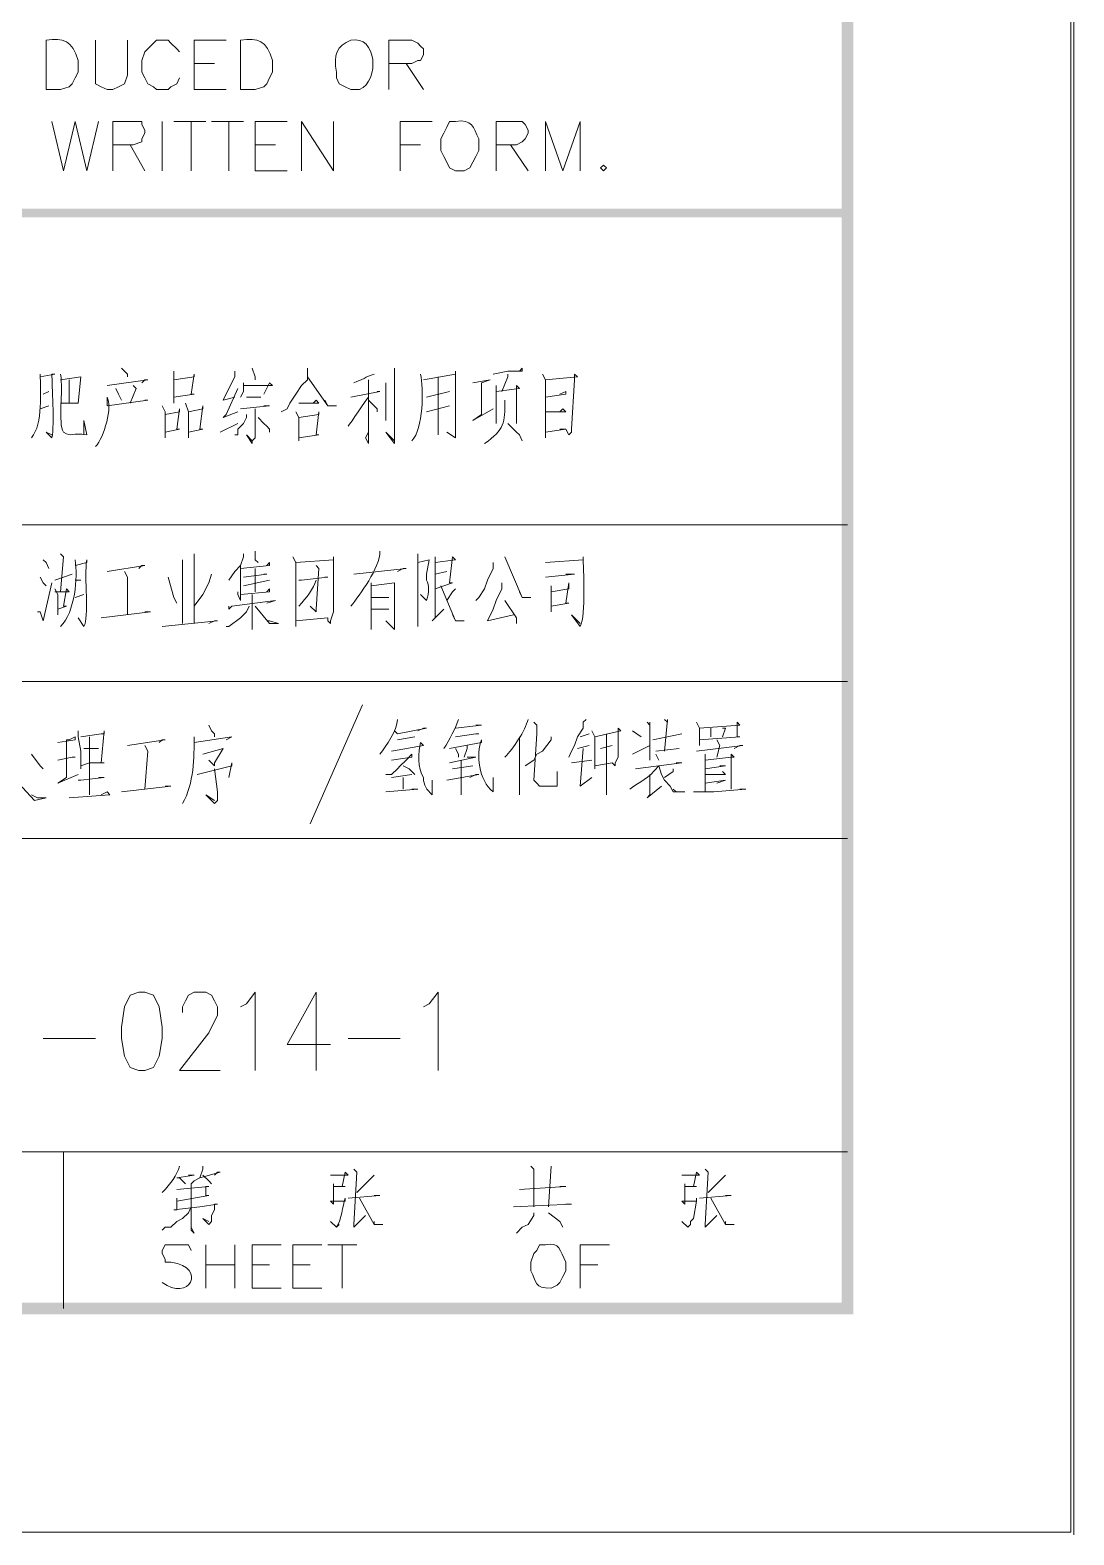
# Model space of a CAD drawing. Header units: millimetres. Extents: x 0 to 825, y 0 to 1167.
# Drawn here: x 759.8 to 824.5, y 0.1 to 93.5 of the extents above; entities that cross this region are included whole.
import ezdxf

# ---------------------------------------------------------------- set-up
doc = ezdxf.new("R2010")
doc.units = ezdxf.units.MM
doc.layers.add('1', color=7, linetype='Continuous')

msp = doc.modelspace()

# ---------------------------------------------------------------- hatches: boundary and pattern name
h = msp.add_hatch(color=0)
h.dxf.hatch_style = 2
h.paths.add_polyline_path([(810.861732, 13.821732), (810.141732, 1152.501732), (810.861732, 1153.221732)])
h = msp.add_hatch(color=0)
h.dxf.hatch_style = 2
h.paths.add_polyline_path([(810.141732, 14.541732), (810.861732, 13.821732), (810.141732, 1152.501732)])
h = msp.add_hatch(color=0)
h.dxf.hatch_style = 2
h.paths.add_polyline_path([(810.861732, 13.821732), (810.141732, 101.121732), (810.861732, 101.841732)])
h = msp.add_hatch(color=0)
h.dxf.hatch_style = 2
h.paths.add_polyline_path([(810.141732, 14.541732), (810.861732, 13.821732), (810.141732, 101.121732)])
h = msp.add_hatch(color=0)
h.dxf.hatch_style = 2
h.paths.add_polyline_path([(560.841732, 82.401732), (560.841732, 81.861732), (810.501732, 82.401732)])
h = msp.add_hatch(color=0)
h.dxf.hatch_style = 2
h.paths.add_polyline_path([(560.841732, 81.861732), (810.501732, 82.401732), (810.501732, 81.861732)])
h = msp.add_hatch(color=0)
h.dxf.hatch_style = 2
h.paths.add_polyline_path([(35.421732, 14.541732), (34.701732, 13.821732), (810.141732, 14.541732)])
h = msp.add_hatch(color=0)
h.dxf.hatch_style = 2
h.paths.add_polyline_path([(34.701732, 13.821732), (810.141732, 14.541732), (810.861732, 13.821732)])
h = msp.add_hatch(color=0)
h.dxf.hatch_style = 2
h.paths.add_polyline_path([(561.201732, 14.541732), (560.481732, 13.821732), (810.141732, 14.541732)])
h = msp.add_hatch(color=0)
h.dxf.hatch_style = 2
h.paths.add_polyline_path([(560.481732, 13.821732), (810.141732, 14.541732), (810.861732, 13.821732)])

# ---------------------------------------------------------------- linework, layer by layer
at = {"layer": '1', "color": 0, "lineweight": 9}
for points in [[(0.321732, 0.321732), (824.361732, 0.321732), (824.361732, 1166.721732), (0.321732, 1166.721732), (0.321732, 0.321732)], [(763.881732, 92.841732), (763.881732, 90.681732), (763.881732, 90.141732), (764.241732, 89.961732), (764.601732, 89.781732), (764.961732, 89.781732), (765.321732, 89.961732), (765.681732, 90.141732), (765.861732, 90.681732), (765.861732, 92.841732)], [(769.101732, 92.121732), (768.921732, 92.301732), (768.561732, 92.661732), (768.381732, 92.841732), (767.661732, 92.841732), (767.481732, 92.661732), (767.121732, 92.301732), (766.941732, 92.121732), (766.761732, 91.581732), (766.761732, 90.861732), (766.941732, 90.501732), (767.121732, 90.141732), (767.481732, 89.961732), (767.661732, 89.781732), (768.381732, 89.781732), (768.561732, 89.961732), (768.921732, 90.141732), (769.101732, 90.501732)], [(770.001732, 89.781732), (770.001732, 92.841732), (771.981732, 92.841732)], [(782.061732, 89.781732), (782.061732, 92.841732), (783.501732, 92.841732), (783.861732, 92.661732), (784.041732, 92.481732), (784.221732, 92.301732), (784.221732, 91.941732), (784.041732, 91.581732), (783.861732, 91.581732), (783.501732, 91.401732), (782.061732, 91.401732)], [(770.001732, 91.401732), (771.261732, 91.401732)], [(783.141732, 91.401732), (784.221732, 89.781732)], [(770.001732, 89.781732), (771.981732, 89.781732)], [(761.181732, 87.801732), (761.901732, 84.741732), (762.621732, 87.801732), (763.341732, 84.741732), (764.061732, 87.801732)], [(764.961732, 84.741732), (764.961732, 87.801732), (766.221732, 87.801732), (766.761732, 87.801732), (766.761732, 87.621732), (766.941732, 87.261732), (766.941732, 87.081732), (766.761732, 86.721732), (766.761732, 86.541732), (766.221732, 86.361732), (764.961732, 86.361732)], [(768.021732, 87.801732), (768.021732, 84.741732)], [(768.741732, 87.801732), (770.721732, 87.801732)], [(769.821732, 87.801732), (769.821732, 84.741732)], [(771.081732, 87.801732), (773.061732, 87.801732)], [(772.161732, 87.801732), (772.161732, 84.741732)], [(773.781732, 84.741732), (773.781732, 87.801732), (775.761732, 87.801732)], [(776.661732, 84.741732), (776.661732, 87.801732), (778.641732, 84.741732), (778.641732, 87.801732)], [(782.781732, 84.741732), (782.781732, 87.801732), (784.761732, 87.801732)], [(788.721732, 84.741732), (788.721732, 87.801732), (789.981732, 87.801732), (790.341732, 87.801732), (790.521732, 87.621732), (790.701732, 87.261732), (790.701732, 87.081732), (790.521732, 86.721732), (790.341732, 86.541732), (789.981732, 86.361732), (788.721732, 86.361732)], [(791.781732, 84.741732), (791.781732, 87.801732), (792.861732, 84.741732), (793.941732, 87.801732), (793.941732, 84.741732)], [(766.041732, 86.361732), (766.941732, 84.741732)], [(773.781732, 86.361732), (775.041732, 86.361732)], [(782.781732, 86.361732), (784.041732, 86.361732)], [(789.621732, 86.361732), (790.701732, 84.741732)], [(795.381732, 85.101732), (795.201732, 84.921732), (795.381732, 84.741732), (795.561732, 84.921732), (795.381732, 85.101732)], [(773.781732, 84.741732), (775.761732, 84.741732)], [(761.721732, 71.781732), (762.981732, 71.961732), (762.981732, 71.961732), (762.801732, 70.341732), (762.801732, 70.341732), (761.721732, 70.341732)], [(765.501732, 72.501732), (765.861732, 72.141732), (765.861732, 71.961732)], [(768.741732, 72.321732), (768.741732, 71.961732), (768.741732, 71.241732), (768.741732, 70.341732), (768.741732, 70.701732), (770.001732, 70.881732), (769.821732, 70.881732), (770.001732, 72.141732), (770.001732, 71.961732), (768.741732, 71.781732)], [(772.521732, 72.321732), (772.521732, 71.961732), (772.161732, 71.241732), (771.801732, 70.521732), (771.801732, 70.521732), (772.521732, 70.701732)], [(773.601732, 72.501732), (773.781732, 71.961732), (773.781732, 71.781732)], [(777.021732, 72.501732), (777.021732, 71.781732), (776.661732, 71.421732), (776.301732, 70.881732), (775.941732, 70.341732), (775.761732, 69.981732), (775.401732, 69.801732)], [(777.021732, 71.961732), (778.281732, 70.161732), (778.821732, 70.161732), (778.281732, 70.161732), (778.101732, 70.521732)], [(782.421732, 72.501732), (782.421732, 72.321732), (782.421732, 72.321732), (782.421732, 68.361732), (782.421732, 68.001732), (782.421732, 67.821732), (781.881732, 68.541732), (782.421732, 68.001732)], [(785.121732, 71.961732), (785.121732, 68.901732), (785.121732, 68.361732), (785.121732, 69.081732)], [(788.541732, 72.141732), (789.441732, 72.321732), (790.341732, 72.321732), (790.341732, 72.501732), (790.161732, 72.321732)], [(789.081732, 71.061732), (789.441732, 71.961732), (789.441732, 72.141732)], [(791.601732, 72.141732), (791.781732, 71.781732), (791.781732, 69.801732), (791.781732, 68.541732), (791.781732, 68.181732), (791.781732, 68.541732), (793.041732, 68.721732), (793.041732, 68.721732), (792.681732, 68.721732)], [(791.781732, 71.781732), (793.761732, 71.961732), (793.581732, 72.141732), (793.581732, 71.781732), (793.401732, 68.721732), (793.401732, 68.541732), (793.221732, 68.361732), (793.041732, 68.721732)], [(761.001732, 71.061732), (760.641732, 70.881732)], [(762.261732, 71.781732), (762.261732, 70.341732)], [(764.601732, 71.421732), (767.121732, 71.781732), (766.941732, 71.781732), (766.761732, 71.601732)], [(765.501732, 70.521732), (765.321732, 70.881732), (765.141732, 71.241732)], [(766.221732, 71.421732), (766.401732, 71.241732), (766.041732, 70.341732)], [(772.701732, 71.241732), (771.981732, 69.621732), (771.801732, 69.441732), (772.701732, 69.801732)], [(773.061732, 71.601732), (773.061732, 71.421732), (773.061732, 71.061732), (772.881732, 70.701732)], [(773.061732, 71.421732), (773.061732, 71.421732), (774.861732, 71.421732), (774.681732, 71.601732), (774.321732, 70.881732)], [(779.721732, 70.701732), (781.521732, 71.061732), (781.521732, 71.061732), (781.341732, 71.061732)], [(780.801732, 71.781732), (780.801732, 67.821732), (780.621732, 68.181732), (780.801732, 68.541732)], [(781.881732, 71.601732), (781.881732, 69.261732), (781.881732, 69.621732)], [(785.841732, 71.061732), (784.401732, 70.701732)], [(787.281732, 71.601732), (788.361732, 71.781732), (787.821732, 71.601732), (787.821732, 69.621732), (787.281732, 69.261732), (788.541732, 69.981732)], [(789.981732, 69.081732), (789.981732, 69.441732), (789.981732, 69.621732), (789.981732, 71.421732), (790.161732, 71.241732), (788.721732, 71.061732), (788.721732, 71.421732), (788.721732, 71.061732), (788.721732, 69.441732), (788.721732, 69.081732), (788.721732, 69.261732), (788.721732, 69.621732)], [(791.781732, 70.701732), (793.041732, 70.881732), (793.041732, 71.061732), (792.681732, 70.881732)], [(761.001732, 70.161732), (760.461732, 69.981732)], [(768.021732, 70.161732), (768.201732, 69.801732), (768.201732, 69.441732), (768.201732, 68.181732), (768.201732, 68.541732), (769.101732, 68.721732), (768.921732, 68.721732), (769.101732, 69.981732), (769.101732, 69.801732), (768.201732, 69.621732)], [(769.461732, 70.341732), (769.641732, 69.801732), (769.641732, 68.901732), (769.641732, 68.181732), (769.641732, 68.541732), (770.541732, 68.721732), (770.361732, 68.721732), (770.541732, 70.161732), (770.541732, 69.981732), (769.641732, 69.801732)], [(772.881732, 69.981732), (774.681732, 70.161732), (774.501732, 70.161732), (774.321732, 70.161732)], [(774.141732, 70.701732), (773.241732, 70.701732)], [(776.481732, 70.341732), (777.741732, 70.341732), (777.561732, 70.521732), (777.381732, 70.341732)], [(780.801732, 70.521732), (781.161732, 70.161732), (781.341732, 69.981732), (781.341732, 69.801732)], [(784.401732, 69.801732), (785.841732, 70.161732)], [(771.621732, 68.541732), (772.701732, 69.081732)], [(773.241732, 69.621732), (773.241732, 69.441732), (773.061732, 69.081732), (772.701732, 68.721732), (772.701732, 68.361732), (772.521732, 68.361732)], [(773.781732, 69.981732), (773.781732, 68.181732), (773.601732, 68.001732), (773.601732, 67.821732), (773.241732, 68.361732), (773.601732, 68.001732), (773.601732, 68.001732)], [(773.961732, 69.441732), (774.321732, 69.081732), (774.501732, 68.901732), (774.681732, 68.721732), (774.681732, 68.541732)], [(776.301732, 69.801732), (776.481732, 69.441732), (776.481732, 68.721732), (776.481732, 68.001732), (776.481732, 68.181732), (777.741732, 68.361732), (777.561732, 68.361732), (777.741732, 69.801732), (777.741732, 69.621732), (776.481732, 69.441732)], [(789.441732, 69.081732), (789.801732, 68.721732), (789.981732, 68.541732), (790.161732, 68.361732), (790.341732, 68.001732)], [(791.781732, 69.801732), (793.041732, 69.801732), (792.861732, 69.981732), (792.681732, 69.801732)], [(713.301732, 62.781732), (810.501732, 62.781732)], [(761.721732, 60.981732), (761.901732, 60.801732), (761.721732, 58.641732)], [(770.001732, 60.981732), (770.001732, 60.621732), (770.001732, 56.661732)], [(773.061732, 60.981732), (773.061732, 60.801732), (772.881732, 60.261732), (772.521732, 59.901732), (772.161732, 59.361732)], [(773.781732, 61.161732), (773.781732, 60.621732), (773.961732, 60.441732)], [(776.121732, 60.801732), (776.301732, 60.441732), (776.301732, 56.481732), (776.301732, 56.841732), (778.281732, 57.021732), (778.281732, 56.841732), (778.461732, 56.661732), (778.461732, 56.841732), (778.641732, 57.381732), (778.641732, 60.801732), (778.641732, 60.621732), (776.301732, 60.441732)], [(783.861732, 60.981732), (783.861732, 60.441732), (783.861732, 56.481732), (783.861732, 57.201732)], [(784.941732, 60.801732), (784.941732, 57.021732), (784.761732, 56.841732), (785.481732, 57.561732)], [(784.941732, 60.441732), (786.201732, 60.621732), (786.021732, 60.801732), (785.841732, 59.181732), (786.021732, 59.181732), (784.941732, 58.821732)], [(789.261732, 60.801732), (789.261732, 60.801732), (790.341732, 58.281732), (790.881732, 58.281732), (790.341732, 58.281732), (790.161732, 58.641732)], [(760.641732, 60.621732), (760.821732, 60.441732), (761.001732, 60.081732)], [(764.601732, 59.901732), (766.941732, 60.261732), (766.761732, 60.261732), (766.581732, 60.081732)], [(765.681732, 59.901732), (765.861732, 59.541732), (765.861732, 57.201732)], [(769.281732, 60.621732), (769.281732, 60.441732), (769.281732, 56.661732)], [(772.881732, 60.261732), (772.881732, 58.101732), (772.701732, 58.461732), (772.701732, 58.641732)], [(772.881732, 60.081732), (774.681732, 60.261732), (774.681732, 60.441732), (774.501732, 60.261732)], [(773.781732, 60.081732), (773.781732, 58.641732)], [(777.561732, 60.261732), (777.741732, 60.081732), (777.561732, 57.561732), (777.561732, 57.381732), (777.201732, 57.741732), (777.561732, 57.381732)], [(779.901732, 59.721732), (783.141732, 60.081732), (782.961732, 60.081732)], [(782.961732, 60.081732), (782.601732, 59.901732)], [(785.661732, 59.901732), (784.941732, 59.721732)], [(788.541732, 60.441732), (788.541732, 60.081732), (788.181732, 59.361732), (788.001732, 58.821732), (787.641732, 58.281732), (787.461732, 58.101732)], [(760.281732, 57.381732), (760.461732, 57.381732), (760.641732, 56.841732), (761.181732, 59.181732)], [(760.461732, 59.541732), (760.641732, 59.181732), (760.821732, 59.001732)], [(761.361732, 59.361732), (762.441732, 59.721732)], [(761.361732, 58.821732), (761.541732, 58.461732), (761.541732, 57.201732), (761.541732, 57.561732), (762.081732, 57.741732), (761.901732, 57.741732), (762.081732, 58.821732), (762.261732, 58.641732), (761.361732, 58.641732)], [(762.981732, 59.361732), (762.621732, 59.361732)], [(768.381732, 59.541732), (768.741732, 58.281732), (768.921732, 57.921732)], [(771.081732, 59.721732), (770.901732, 59.181732), (770.541732, 58.461732), (770.001732, 57.741732)], [(772.881732, 58.461732), (772.881732, 58.461732), (774.681732, 58.641732), (774.681732, 58.821732), (774.501732, 58.641732)], [(773.061732, 59.541732), (774.501732, 59.721732), (774.501732, 59.721732), (774.321732, 59.721732)], [(774.681732, 59.361732), (773.061732, 59.001732)], [(776.481732, 59.361732), (776.661732, 59.361732), (778.281732, 59.541732), (778.281732, 59.541732), (778.101732, 59.541732)], [(780.981732, 59.181732), (780.981732, 59.001732), (780.981732, 56.481732), (780.981732, 56.301732), (780.981732, 56.841732)], [(780.981732, 59.001732), (782.421732, 59.181732), (782.421732, 59.181732), (782.421732, 59.181732), (782.421732, 59.181732), (782.421732, 56.301732), (781.881732, 56.841732), (782.421732, 56.301732)], [(785.301732, 59.001732), (786.201732, 56.841732), (786.741732, 56.841732), (786.201732, 56.841732), (786.021732, 57.201732)], [(786.201732, 58.821732), (786.021732, 58.641732), (785.661732, 58.101732)], [(789.081732, 59.181732), (789.081732, 58.821732), (788.721732, 58.101732), (788.541732, 57.561732), (788.181732, 56.841732), (788.181732, 56.841732), (789.801732, 57.201732)], [(791.781732, 59.541732), (793.581732, 59.721732), (793.401732, 59.721732), (793.041732, 59.721732)], [(792.141732, 59.001732), (792.141732, 58.641732), (792.141732, 57.381732), (792.141732, 57.741732), (793.221732, 57.921732), (793.041732, 57.921732), (793.221732, 59.181732), (793.221732, 58.821732), (792.141732, 58.641732)], [(763.161732, 58.461732), (762.621732, 58.281732)], [(772.341732, 57.741732), (775.041732, 58.101732), (775.041732, 58.101732), (774.501732, 57.921732)], [(773.601732, 58.461732), (773.601732, 58.281732), (773.601732, 56.301732), (773.601732, 56.841732)], [(782.061732, 58.281732), (780.981732, 58.281732)], [(789.261732, 58.101732), (789.981732, 57.021732), (789.981732, 56.661732), (789.981732, 57.021732)], [(764.241732, 57.021732), (767.301732, 57.381732), (767.301732, 57.381732), (766.941732, 57.381732)], [(773.421732, 57.741732), (773.241732, 57.381732), (772.881732, 57.021732), (772.161732, 56.481732), (771.981732, 56.481732)], [(772.161732, 57.741732), (772.161732, 57.561732), (772.341732, 57.741732)], [(773.781732, 57.741732), (774.681732, 56.661732), (774.681732, 56.661732), (775.221732, 56.661732), (774.681732, 56.841732), (774.501732, 56.841732)], [(780.981732, 57.561732), (782.061732, 57.561732)], [(768.021732, 56.481732), (771.441732, 56.841732), (771.261732, 56.841732), (770.901732, 56.661732)], [(713.301732, 53.061732), (810.501732, 53.061732)], [(780.441732, 51.621732), (777.201732, 44.241732)], [(791.061732, 50.541732), (791.241732, 50.361732), (791.241732, 49.821732), (791.061732, 46.941732), (791.241732, 46.761732), (791.241732, 46.761732), (791.421732, 46.581732), (792.501732, 46.581732), (792.501732, 46.581732), (792.501732, 47.481732), (792.501732, 46.581732)], [(794.301732, 50.721732), (794.121732, 50.541732), (794.121732, 50.181732), (793.761732, 49.641732), (793.581732, 49.101732), (793.401732, 48.741732), (793.221732, 48.381732)], [(798.081732, 50.541732), (798.261732, 50.361732), (798.261732, 50.541732), (798.261732, 48.201732)], [(799.161732, 50.721732), (799.341732, 50.541732), (799.341732, 50.721732), (799.161732, 48.741732)], [(801.141732, 50.541732), (801.321732, 50.181732), (801.321732, 49.101732), (801.321732, 49.461732), (803.841732, 49.641732), (803.661732, 49.641732), (803.661732, 50.541732), (803.841732, 50.361732), (801.321732, 50.181732)], [(761.541732, 49.281732), (762.621732, 49.461732), (762.621732, 49.641732), (762.261732, 49.461732), (762.081732, 49.461732), (762.081732, 47.121732), (761.541732, 46.761732), (762.801732, 47.301732)], [(762.801732, 50.001732), (762.801732, 49.641732), (762.981732, 48.741732), (762.981732, 47.661732), (762.981732, 47.841732), (763.521732, 48.021732), (764.421732, 48.021732), (764.241732, 48.021732), (764.421732, 50.001732), (764.421732, 49.821732), (764.241732, 49.821732), (762.981732, 49.641732)], [(763.521732, 49.641732), (763.521732, 46.041732)], [(770.001732, 49.281732), (772.341732, 49.641732), (772.341732, 49.641732), (771.981732, 49.461732)], [(770.901732, 50.361732), (771.081732, 50.001732), (771.261732, 49.821732), (771.261732, 49.641732)], [(782.421732, 50.001732), (782.601732, 49.821732), (784.401732, 50.181732), (784.221732, 50.181732), (783.861732, 50.001732)], [(783.681732, 49.641732), (782.601732, 49.461732)], [(786.201732, 50.181732), (787.821732, 50.361732), (787.821732, 50.361732), (787.461732, 50.361732)], [(787.641732, 49.821732), (787.461732, 49.821732), (786.201732, 49.641732)], [(790.161732, 49.641732), (790.161732, 46.041732), (790.161732, 46.761732)], [(792.141732, 49.641732), (792.141732, 49.461732), (791.601732, 48.741732), (791.241732, 48.561732), (791.061732, 48.201732), (790.521732, 47.841732)], [(793.941732, 49.641732), (793.941732, 49.641732), (794.481732, 49.821732)], [(794.661732, 50.001732), (794.841732, 49.641732), (794.841732, 47.841732), (794.841732, 47.661732), (794.841732, 47.841732), (795.921732, 48.021732), (796.101732, 47.841732), (796.101732, 48.021732), (796.281732, 48.381732), (796.281732, 50.181732), (796.461732, 50.001732), (794.841732, 49.641732)], [(795.561732, 49.821732), (795.561732, 46.041732), (795.561732, 46.221732), (795.561732, 46.581732)], [(797.181732, 50.001732), (797.721732, 49.641732)], [(798.441732, 49.461732), (800.241732, 49.821732)], [(802.041732, 50.181732), (802.041732, 49.641732)], [(802.761732, 50.181732), (802.941732, 50.181732), (802.761732, 49.641732)], [(759.921732, 48.561732), (759.921732, 48.561732), (760.461732, 47.841732), (760.641732, 47.661732)], [(763.161732, 48.921732), (764.061732, 48.921732)], [(765.861732, 49.101732), (768.201732, 49.461732), (768.021732, 49.461732), (767.841732, 49.281732)], [(766.941732, 49.101732), (767.121732, 48.741732), (766.941732, 46.401732)], [(770.541732, 48.561732), (771.801732, 48.921732), (771.801732, 48.921732), (771.261732, 48.021732), (771.261732, 47.841732), (770.901732, 48.201732)], [(782.241732, 48.201732), (783.501732, 48.381732), (783.501732, 48.561732), (783.141732, 48.201732), (782.781732, 47.841732), (782.601732, 47.661732), (782.241732, 47.301732), (781.881732, 47.301732)], [(786.201732, 48.921732), (786.381732, 48.561732), (786.381732, 48.381732)], [(786.921732, 49.101732), (786.921732, 48.921732), (786.741732, 48.381732)], [(794.481732, 49.101732), (794.481732, 49.101732), (793.761732, 48.921732)], [(794.121732, 48.921732), (793.941732, 46.581732), (793.941732, 46.581732), (794.661732, 47.121732)], [(795.921732, 49.101732), (795.201732, 48.921732)], [(797.181732, 48.561732), (798.261732, 49.101732)], [(798.621732, 48.741732), (800.061732, 48.921732)], [(798.621732, 48.561732), (798.801732, 48.201732)], [(801.141732, 48.741732), (804.021732, 49.101732), (803.841732, 49.101732), (803.481732, 48.921732)], [(801.681732, 46.221732), (801.681732, 48.201732), (801.681732, 48.561732), (801.681732, 48.201732), (803.301732, 48.381732), (803.301732, 48.561732), (803.481732, 48.381732), (803.301732, 48.381732), (803.301732, 46.401732)], [(802.401732, 49.461732), (802.581732, 49.101732), (802.401732, 48.381732)], [(758.121732, 47.841732), (760.101732, 45.681732), (760.821732, 45.861732), (760.281732, 45.861732), (759.921732, 46.041732)], [(762.621732, 48.381732), (762.441732, 48.381732), (761.541732, 48.201732)], [(770.181732, 47.301732), (772.341732, 47.841732), (772.341732, 48.021732), (772.161732, 47.121732)], [(771.261732, 47.661732), (771.441732, 46.221732), (771.441732, 45.681732), (771.261732, 45.501732), (770.721732, 46.041732), (771.261732, 45.681732)], [(782.961732, 47.841732), (783.321732, 47.661732), (783.501732, 47.481732), (783.681732, 47.301732)], [(785.841732, 48.021732), (787.461732, 48.381732), (787.281732, 48.381732), (786.921732, 48.381732)], [(787.281732, 47.841732), (786.021732, 47.661732)], [(786.561732, 48.201732), (786.561732, 46.041732), (786.561732, 46.401732)], [(793.401732, 48.021732), (794.661732, 48.201732)], [(797.361732, 47.661732), (800.241732, 48.021732), (800.061732, 48.021732), (799.881732, 48.021732)], [(798.801732, 47.841732), (798.981732, 47.301732), (799.161732, 46.941732), (799.521732, 46.581732), (799.701732, 46.221732), (799.881732, 46.221732), (800.421732, 46.221732), (799.881732, 46.221732), (799.701732, 46.401732)], [(799.701732, 47.661732), (799.701732, 47.481732), (799.161732, 47.121732)], [(801.681732, 47.661732), (802.941732, 47.841732), (802.761732, 47.841732), (802.581732, 47.841732)], [(762.801732, 46.941732), (762.981732, 46.941732), (764.421732, 47.121732), (764.241732, 47.121732), (764.061732, 47.121732)], [(783.501732, 47.301732), (782.241732, 47.121732)], [(782.961732, 47.121732), (782.961732, 46.401732)], [(785.661732, 46.941732), (787.641732, 47.301732), (787.461732, 47.301732), (787.101732, 47.121732)], [(798.261732, 47.301732), (798.261732, 46.941732), (798.261732, 46.041732), (798.081732, 45.861732), (798.981732, 46.581732)], [(801.681732, 47.301732), (802.941732, 47.301732), (802.761732, 47.481732)], [(801.681732, 46.761732), (802.941732, 46.941732), (802.941732, 46.941732), (802.401732, 46.761732)], [(762.261732, 45.861732), (764.781732, 46.041732), (764.601732, 46.221732), (764.241732, 46.041732)], [(765.501732, 46.221732), (768.561732, 46.581732), (768.381732, 46.581732), (768.201732, 46.581732)], [(781.881732, 46.221732), (783.861732, 46.401732), (783.681732, 46.401732), (783.501732, 46.401732)], [(803.841732, 46.401732), (804.021732, 46.401732), (804.201732, 46.401732), (802.221732, 46.221732), (800.961732, 46.221732)], [(713.301732, 43.341732), (810.501732, 43.341732)], [(766.581732, 33.801732), (766.041732, 33.621732), (765.681732, 32.901732), (765.501732, 31.641732), (765.501732, 30.921732), (765.681732, 29.841732), (766.041732, 29.121732), (766.581732, 28.941732), (766.941732, 28.941732), (767.481732, 29.121732), (767.841732, 29.841732), (768.021732, 30.921732), (768.021732, 31.641732), (767.841732, 32.901732), (767.481732, 33.621732), (766.941732, 33.801732), (766.581732, 33.801732)], [(769.281732, 32.541732), (769.281732, 32.901732), (769.461732, 33.261732), (769.641732, 33.621732), (770.001732, 33.801732), (770.721732, 33.801732), (771.081732, 33.621732), (771.261732, 33.261732), (771.441732, 32.901732), (771.441732, 32.361732), (771.261732, 32.001732), (770.901732, 31.281732), (769.101732, 28.941732), (771.621732, 28.941732)], [(772.881732, 32.901732), (773.241732, 33.081732), (773.781732, 33.801732), (773.781732, 28.941732)], [(777.561732, 33.801732), (775.761732, 30.561732), (778.461732, 30.561732)], [(777.561732, 33.801732), (777.561732, 28.941732)], [(784.221732, 32.901732), (784.581732, 33.081732), (785.121732, 33.801732), (785.121732, 28.941732)], [(760.641732, 30.921732), (763.881732, 30.921732)], [(779.541732, 30.921732), (782.781732, 30.921732)], [(560.841732, 23.901732), (810.501732, 23.901732)], [(761.901732, 14.181732), (761.901732, 23.901732)], [(792.141732, 23.001732), (791.961732, 20.481732)], [(801.861732, 22.641732), (801.681732, 22.821732)], [(770.721732, 18.141732), (770.721732, 15.441732)], [(772.521732, 18.141732), (772.521732, 15.441732)], [(773.601732, 15.441732), (773.601732, 18.141732), (775.401732, 18.141732)], [(776.121732, 15.441732), (776.121732, 18.141732), (777.921732, 18.141732)], [(778.281732, 18.141732), (780.081732, 18.141732)], [(779.181732, 18.141732), (779.181732, 15.441732)], [(793.941732, 15.441732), (793.941732, 18.141732), (795.741732, 18.141732)], [(770.721732, 16.881732), (772.521732, 16.881732)], [(773.601732, 16.881732), (774.681732, 16.881732)], [(776.121732, 16.881732), (777.201732, 16.881732)], [(793.941732, 16.881732), (795.021732, 16.881732)], [(773.601732, 15.441732), (775.401732, 15.441732)], [(776.121732, 15.441732), (777.921732, 15.441732)], [(824.361732, 0.321732), (824.361732, 0.321732)]]:
    msp.add_lwpolyline(points, dxfattribs=at)
at = {"layer": '1', "color": 30, "lineweight": 9}
msp.add_lwpolyline([(824.541732, 0.141732), (824.541732, 1166.901732)], dxfattribs=at)
at = {"layer": '1', "color": 0, "lineweight": 5}
for points in [[(770.001732, 22.461732), (769.641732, 22.461732), (770.001732, 22.461732), (768.921732, 22.281732), (769.101732, 22.281732), (769.461732, 21.921732), (769.461732, 21.921732)], [(769.821732, 19.401732), (769.821732, 19.041732), (770.001732, 18.861732), (769.821732, 19.221732), (769.821732, 21.921732), (770.001732, 22.101732), (770.361732, 22.281732), (770.541732, 22.821732), (770.541732, 23.001732)], [(771.261732, 22.461732), (771.441732, 22.641732), (771.621732, 22.641732), (770.361732, 22.281732)], [(770.541732, 22.461732), (770.901732, 22.101732), (771.081732, 21.921732)], [(780.081732, 22.641732), (780.081732, 22.641732), (780.081732, 22.641732), (779.901732, 22.821732)], [(780.081732, 22.641732), (779.901732, 19.401732), (779.901732, 19.221732), (780.621732, 19.941732)], [(780.081732, 21.381732), (781.161732, 22.461732), (781.161732, 22.461732)], [(791.061732, 20.481732), (791.061732, 22.821732), (790.881732, 23.001732)], [(800.781732, 19.581732), (800.781732, 19.401732), (800.781732, 19.581732), (800.961732, 19.761732), (801.141732, 20.841732), (801.141732, 21.021732), (801.141732, 20.841732), (800.241732, 20.841732), (800.421732, 20.661732), (800.421732, 21.561732), (800.421732, 21.921732), (800.421732, 21.741732), (801.141732, 21.741732), (800.961732, 21.741732), (801.141732, 22.641732), (801.321732, 22.461732), (800.241732, 22.461732)], [(801.861732, 22.641732), (801.861732, 22.641732), (801.681732, 19.401732), (801.681732, 19.221732), (802.401732, 19.941732)], [(801.861732, 21.381732), (802.941732, 22.461732), (802.941732, 22.461732)], [(768.921732, 21.561732), (770.901732, 21.741732), (770.721732, 21.741732), (770.721732, 21.201732), (770.901732, 21.201732), (768.921732, 20.841732), (768.921732, 21.021732), (768.921732, 20.841732), (768.921732, 20.301732), (768.921732, 20.301732), (768.741732, 20.301732), (770.361732, 20.481732), (771.441732, 20.661732), (771.261732, 20.661732), (771.261732, 20.301732), (771.081732, 19.941732), (771.081732, 19.581732), (770.901732, 19.401732), (770.541732, 19.761732), (770.901732, 19.581732)], [(790.161732, 21.561732), (793.041732, 21.741732), (792.861732, 21.741732), (792.681732, 21.741732)], [(779.541732, 21.021732), (781.521732, 21.201732), (781.341732, 21.201732), (781.161732, 21.201732)], [(781.161732, 19.581732), (781.161732, 19.401732), (781.701732, 19.401732), (781.161732, 19.401732), (780.261732, 21.021732)], [(793.041732, 20.661732), (793.221732, 20.661732), (793.401732, 20.661732), (789.801732, 20.481732)], [(801.321732, 21.021732), (803.301732, 21.201732), (803.121732, 21.201732), (802.941732, 21.201732)], [(802.941732, 19.581732), (802.941732, 19.401732), (803.481732, 19.401732), (802.941732, 19.401732), (802.041732, 21.021732)], [(769.821732, 20.481732), (769.641732, 20.121732), (769.281732, 19.761732), (768.921732, 19.581732), (768.561732, 19.221732), (768.201732, 19.221732), (768.021732, 19.041732)], [(790.701732, 19.401732), (791.061732, 19.941732), (791.061732, 20.121732)], [(791.961732, 20.121732), (792.681732, 19.581732), (792.861732, 19.221732)], [(790.701732, 19.401732), (790.341732, 19.221732), (789.981732, 18.861732)], [(800.241732, 19.581732), (800.601732, 19.221732), (800.781732, 19.401732), (800.601732, 19.221732), (800.241732, 19.581732)]]:
    msp.add_lwpolyline(points, dxfattribs=at)
at = {"layer": '1', "color": 0, "lineweight": 9}
for points, knots in [([(760.821732, 89.781732), (760.821732, 89.781732), (760.821732, 92.841732), (760.821732, 92.841732), (761.901732, 93.021732), (762.441732, 92.841732), (762.801732, 91.581732), (762.801732, 91.581732), (762.801732, 90.861732), (762.801732, 90.861732), (762.801732, 90.861732), (762.621732, 90.501732), (762.621732, 90.501732), (762.621732, 90.501732), (762.441732, 90.141732), (762.441732, 90.141732), (762.441732, 90.141732), (762.261732, 89.961732), (762.261732, 89.961732), (762.261732, 89.961732), (761.721732, 89.781732), (761.721732, 89.781732), (761.721732, 89.781732), (760.821732, 89.781732), (760.821732, 89.781732)], [0, 0, 0, 0, 1, 1, 1, 2, 2, 2, 3, 3, 3, 4, 4, 4, 5, 5, 5, 6, 6, 6, 7, 7, 7, 8, 8, 8, 8]), ([(772.881732, 89.781732), (772.881732, 89.781732), (772.881732, 92.841732), (772.881732, 92.841732), (773.961732, 93.021732), (774.501732, 92.841732), (774.861732, 91.581732), (774.861732, 91.581732), (774.861732, 90.861732), (774.861732, 90.861732), (774.861732, 90.861732), (774.681732, 90.501732), (774.681732, 90.501732), (774.681732, 90.501732), (774.501732, 90.141732), (774.501732, 90.141732), (774.501732, 90.141732), (774.321732, 89.961732), (774.321732, 89.961732), (774.321732, 89.961732), (773.781732, 89.781732), (773.781732, 89.781732), (773.781732, 89.781732), (772.881732, 89.781732), (772.881732, 89.781732)], [0, 0, 0, 0, 1, 1, 1, 2, 2, 2, 3, 3, 3, 4, 4, 4, 5, 5, 5, 6, 6, 6, 7, 7, 7, 8, 8, 8, 8]), ([(779.721732, 92.841732), (778.821732, 92.481732), (778.641732, 91.941732), (778.821732, 90.861732), (778.821732, 90.861732), (778.821732, 90.501732), (778.821732, 90.501732), (778.821732, 90.501732), (779.001732, 90.141732), (779.001732, 90.141732), (779.001732, 90.141732), (779.361732, 89.961732), (779.361732, 89.961732), (779.361732, 89.961732), (779.721732, 89.781732), (779.721732, 89.781732), (779.721732, 89.781732), (780.261732, 89.781732), (780.261732, 89.781732), (781.521732, 90.321732), (781.341732, 93.201732), (779.721732, 92.841732)], [0, 0, 0, 0, 1, 1, 1, 2, 2, 2, 3, 3, 3, 4, 4, 4, 5, 5, 5, 6, 6, 6, 7, 7, 7, 7]), ([(786.201732, 87.801732), (786.201732, 87.801732), (785.841732, 87.801732), (785.841732, 87.801732), (785.841732, 87.801732), (785.661732, 87.441732), (785.661732, 87.441732), (785.661732, 87.441732), (785.481732, 87.081732), (785.481732, 87.081732), (785.481732, 87.081732), (785.301732, 86.721732), (785.301732, 86.721732), (785.301732, 86.721732), (785.301732, 86.001732), (785.301732, 86.001732), (785.301732, 86.001732), (785.481732, 85.641732), (785.481732, 85.641732), (785.481732, 85.641732), (785.661732, 85.281732), (785.661732, 85.281732), (785.661732, 85.281732), (785.841732, 84.921732), (785.841732, 84.921732), (785.841732, 84.921732), (786.201732, 84.741732), (786.201732, 84.741732), (786.201732, 84.741732), (786.741732, 84.741732), (786.741732, 84.741732), (786.741732, 84.741732), (787.101732, 84.921732), (787.101732, 84.921732), (787.101732, 84.921732), (787.281732, 85.281732), (787.281732, 85.281732), (787.281732, 85.281732), (787.461732, 85.641732), (787.461732, 85.641732), (787.461732, 85.641732), (787.641732, 86.001732), (787.641732, 86.001732), (787.641732, 86.001732), (787.641732, 86.721732), (787.641732, 86.721732), (787.281732, 87.441732), (787.281732, 87.981732), (786.201732, 87.801732)], [0, 0, 0, 0, 1, 1, 1, 2, 2, 2, 3, 3, 3, 4, 4, 4, 5, 5, 5, 6, 6, 6, 7, 7, 7, 8, 8, 8, 9, 9, 9, 10, 10, 10, 11, 11, 11, 12, 12, 12, 13, 13, 13, 14, 14, 14, 15, 15, 15, 16, 16, 16, 16]), ([(760.461732, 71.961732), (760.461732, 71.961732), (761.361732, 72.141732), (761.361732, 72.141732), (761.361732, 72.141732), (761.181732, 72.141732), (761.181732, 72.141732), (761.181732, 71.421732), (761.361732, 69.081732), (761.181732, 68.181732), (761.181732, 68.181732), (760.821732, 68.541732), (760.821732, 68.541732), (760.821732, 68.541732), (761.181732, 68.361732), (761.181732, 68.361732), (761.181732, 68.361732), (761.181732, 68.361732), (761.181732, 68.361732)], [0, 0, 0, 0, 1, 1, 1, 2, 2, 2, 3, 3, 3, 4, 4, 4, 5, 5, 5, 6, 6, 6, 6]), ([(761.721732, 72.141732), (761.901732, 71.061732), (761.541732, 69.081732), (761.901732, 68.541732), (762.441732, 68.181732), (762.441732, 68.541732), (763.341732, 68.361732), (763.341732, 68.361732), (763.161732, 69.261732), (763.161732, 69.261732), (763.161732, 69.261732), (763.161732, 68.361732), (763.161732, 68.361732)], [0, 0, 0, 0, 1, 1, 1, 2, 2, 2, 3, 3, 3, 4, 4, 4, 4]), ([(784.221732, 71.781732), (784.221732, 71.781732), (786.201732, 72.141732), (786.201732, 72.141732), (786.201732, 72.141732), (786.201732, 72.321732), (786.201732, 72.321732), (786.201732, 70.881732), (786.201732, 69.621732), (786.201732, 68.181732), (786.201732, 68.181732), (785.661732, 68.541732), (785.661732, 68.541732), (785.661732, 68.541732), (786.201732, 68.181732), (786.201732, 68.181732)], [0, 0, 0, 0, 1, 1, 1, 2, 2, 2, 3, 3, 3, 4, 4, 4, 5, 5, 5, 5]), ([(766.941732, 70.521732), (766.941732, 70.521732), (767.121732, 70.521732), (767.121732, 70.521732), (767.121732, 70.521732), (767.121732, 70.521732), (767.121732, 70.521732), (767.121732, 70.521732), (764.601732, 70.161732), (764.601732, 70.161732), (764.601732, 70.161732), (764.601732, 70.341732), (764.601732, 70.341732), (764.601732, 70.341732), (764.601732, 70.701732), (764.601732, 70.701732), (764.961732, 70.161732), (764.421732, 68.181732), (763.881732, 67.641732)], [0, 0, 0, 0, 1, 1, 1, 2, 2, 2, 3, 3, 3, 4, 4, 4, 5, 5, 5, 6, 6, 6, 6]), ([(791.781732, 60.441732), (791.781732, 60.441732), (794.121732, 60.621732), (794.121732, 60.621732), (794.121732, 60.621732), (794.121732, 60.801732), (794.121732, 60.801732), (794.121732, 60.081732), (794.301732, 57.201732), (793.941732, 56.481732), (793.941732, 56.481732), (793.401732, 57.201732), (793.401732, 57.201732), (793.401732, 57.201732), (793.941732, 56.661732), (793.941732, 56.661732)], [0, 0, 0, 0, 1, 1, 1, 2, 2, 2, 3, 3, 3, 4, 4, 4, 5, 5, 5, 5]), ([(762.621732, 60.261732), (762.621732, 60.261732), (763.341732, 60.441732), (763.341732, 60.441732), (763.341732, 60.441732), (763.341732, 60.621732), (763.341732, 60.621732), (763.161732, 59.541732), (763.521732, 57.021732), (763.161732, 56.481732), (763.161732, 56.481732), (762.801732, 57.021732), (762.801732, 57.021732), (762.801732, 57.021732), (763.161732, 56.481732), (763.161732, 56.481732)], [0, 0, 0, 0, 1, 1, 1, 2, 2, 2, 3, 3, 3, 4, 4, 4, 5, 5, 5, 5]), ([(783.861732, 60.441732), (783.861732, 60.441732), (784.581732, 60.621732), (784.581732, 60.621732), (784.581732, 60.621732), (784.581732, 60.621732), (784.581732, 60.621732), (784.581732, 60.621732), (784.401732, 59.721732), (784.401732, 59.721732), (784.401732, 59.721732), (784.401732, 59.541732), (784.401732, 59.541732), (784.401732, 59.541732), (784.401732, 59.541732), (784.401732, 59.541732), (784.401732, 59.541732), (784.401732, 59.361732), (784.401732, 59.361732), (784.581732, 59.001732), (784.581732, 58.641732), (784.401732, 58.101732), (784.401732, 58.101732), (784.041732, 58.461732), (784.041732, 58.461732), (784.041732, 58.461732), (784.401732, 58.101732), (784.401732, 58.101732)], [0, 0, 0, 0, 1, 1, 1, 2, 2, 2, 3, 3, 3, 4, 4, 4, 5, 5, 5, 6, 6, 6, 7, 7, 7, 8, 8, 8, 9, 9, 9, 9]), ([(782.241732, 48.741732), (782.241732, 48.741732), (784.221732, 49.101732), (784.221732, 49.101732), (784.221732, 49.101732), (784.041732, 49.281732), (784.041732, 49.281732), (783.861732, 48.741732), (783.861732, 47.661732), (784.221732, 47.121732), (784.221732, 46.581732), (784.401732, 46.401732), (784.761732, 46.041732), (784.761732, 46.041732), (784.761732, 46.941732), (784.761732, 46.941732), (784.761732, 46.941732), (784.761732, 46.221732), (784.761732, 46.221732)], [0, 0, 0, 0, 1, 1, 1, 2, 2, 2, 3, 3, 3, 4, 4, 4, 5, 5, 5, 6, 6, 6, 6]), ([(785.841732, 48.921732), (785.841732, 48.921732), (787.821732, 49.281732), (787.821732, 49.281732), (787.821732, 49.281732), (787.821732, 49.461732), (787.821732, 49.461732), (787.461732, 48.561732), (787.641732, 46.941732), (788.541732, 46.221732), (788.541732, 46.221732), (788.541732, 47.121732), (788.541732, 47.121732), (788.541732, 47.121732), (788.541732, 46.221732), (788.541732, 46.221732)], [0, 0, 0, 0, 1, 1, 1, 2, 2, 2, 3, 3, 3, 4, 4, 4, 5, 5, 5, 5]), ([(769.821732, 17.781732), (769.821732, 17.781732), (769.641732, 18.141732), (769.641732, 18.141732), (769.641732, 18.141732), (769.101732, 18.141732), (769.101732, 18.141732), (769.101732, 18.141732), (768.561732, 18.141732), (768.561732, 18.141732), (768.561732, 18.141732), (768.201732, 18.141732), (768.201732, 18.141732), (768.201732, 18.141732), (768.021732, 17.781732), (768.021732, 17.781732), (768.021732, 17.781732), (768.021732, 17.601732), (768.021732, 17.601732), (768.021732, 17.601732), (768.201732, 17.241732), (768.201732, 17.241732), (768.201732, 17.241732), (768.201732, 17.061732), (768.201732, 17.061732), (768.201732, 17.061732), (768.561732, 17.061732), (768.561732, 17.061732), (770.901732, 16.701732), (769.641732, 14.541732), (768.021732, 15.801732)], [0, 0, 0, 0, 1, 1, 1, 2, 2, 2, 3, 3, 3, 4, 4, 4, 5, 5, 5, 6, 6, 6, 7, 7, 7, 8, 8, 8, 9, 9, 9, 10, 10, 10, 10]), ([(791.781732, 18.141732), (791.781732, 18.141732), (791.421732, 18.141732), (791.421732, 18.141732), (791.421732, 18.141732), (791.241732, 17.781732), (791.241732, 17.781732), (791.241732, 17.781732), (791.061732, 17.601732), (791.061732, 17.601732), (791.061732, 17.601732), (790.881732, 17.061732), (790.881732, 17.061732), (790.881732, 17.061732), (790.881732, 16.521732), (790.881732, 16.521732), (791.241732, 15.801732), (791.061732, 15.441732), (792.141732, 15.441732), (792.141732, 15.441732), (792.501732, 15.621732), (792.501732, 15.621732), (792.501732, 15.621732), (792.681732, 15.801732), (792.681732, 15.801732), (792.681732, 15.801732), (792.861732, 16.161732), (792.861732, 16.161732), (792.861732, 16.161732), (793.041732, 16.521732), (793.041732, 16.521732), (793.041732, 16.521732), (793.041732, 17.061732), (793.041732, 17.061732), (792.681732, 17.781732), (792.681732, 18.321732), (791.781732, 18.141732)], [0, 0, 0, 0, 1, 1, 1, 2, 2, 2, 3, 3, 3, 4, 4, 4, 5, 5, 5, 6, 6, 6, 7, 7, 7, 8, 8, 8, 9, 9, 9, 10, 10, 10, 11, 11, 11, 12, 12, 12, 12])]:
    msp.add_open_spline(points, degree=3, knots=knots, dxfattribs=at)
for points in [[(760.461732, 72.141732), (760.461732, 71.061732), (760.641732, 69.081732), (759.921732, 68.181732)], [(781.161732, 72.141732), (780.621732, 71.961732), (780.441732, 71.781732), (779.901732, 71.601732)], [(784.041732, 72.141732), (784.221732, 71.241732), (784.221732, 68.721732), (783.501732, 68.001732)], [(780.801732, 70.701732), (780.621732, 70.521732), (779.721732, 69.081732), (779.541732, 68.901732)], [(788.001732, 67.821732), (789.261732, 68.721732), (789.261732, 69.081732), (789.261732, 70.521732)], [(781.521732, 61.161732), (781.521732, 60.081732), (780.261732, 58.461732), (779.721732, 57.741732)], [(762.621732, 60.621732), (762.801732, 59.541732), (762.621732, 57.381732), (761.721732, 56.481732)], [(777.561732, 59.361732), (777.381732, 58.821732), (777.021732, 58.281732), (776.481732, 57.741732)], [(782.601732, 50.721732), (782.601732, 50.001732), (781.881732, 49.101732), (781.521732, 48.561732)], [(786.381732, 50.721732), (786.201732, 50.181732), (785.841732, 49.461732), (785.481732, 48.921732)], [(790.701732, 50.721732), (790.521732, 50.001732), (789.801732, 48.921732), (789.261732, 48.381732)], [(770.001732, 49.641732), (770.001732, 48.381732), (770.001732, 46.761732), (769.281732, 45.501732)], [(798.801732, 47.841732), (798.081732, 46.941732), (797.721732, 46.941732), (797.001732, 46.401732)]]:
    msp.add_open_spline(points, degree=3, dxfattribs=at)
at = {"layer": '1', "color": 0, "lineweight": 5}
msp.add_open_spline([(769.101732, 23.001732), (768.921732, 22.461732), (768.561732, 21.921732), (768.021732, 21.381732)], degree=3, dxfattribs=at)
msp.add_open_spline([(778.821732, 19.221732), (778.821732, 19.221732), (778.461732, 19.581732), (778.461732, 19.581732), (778.461732, 19.581732), (778.821732, 19.221732), (778.821732, 19.221732), (778.821732, 19.221732), (779.001732, 19.401732), (779.001732, 19.401732), (779.001732, 19.401732), (778.821732, 19.221732), (778.821732, 19.221732), (779.181732, 19.761732), (779.181732, 20.481732), (779.361732, 21.021732), (779.361732, 21.021732), (779.361732, 20.841732), (779.361732, 20.841732), (779.361732, 20.841732), (778.461732, 20.841732), (778.461732, 20.841732), (778.461732, 20.841732), (778.641732, 20.661732), (778.641732, 20.661732), (778.641732, 20.661732), (778.641732, 21.921732), (778.641732, 21.921732), (778.641732, 21.921732), (778.641732, 21.741732), (778.641732, 21.741732), (778.641732, 21.741732), (779.361732, 21.741732), (779.361732, 21.741732), (779.361732, 21.741732), (779.181732, 21.741732), (779.181732, 21.741732), (779.181732, 21.741732), (779.361732, 22.641732), (779.361732, 22.641732), (779.361732, 22.641732), (779.541732, 22.461732), (779.541732, 22.461732), (779.541732, 22.461732), (778.461732, 22.461732), (778.461732, 22.461732)], degree=3, knots=[0, 0, 0, 0, 1, 1, 1, 2, 2, 2, 3, 3, 3, 4, 4, 4, 5, 5, 5, 6, 6, 6, 7, 7, 7, 8, 8, 8, 9, 9, 9, 10, 10, 10, 11, 11, 11, 12, 12, 12, 13, 13, 13, 14, 14, 14, 15, 15, 15, 15], dxfattribs=at)

doc.saveas('drawing.dxf')
